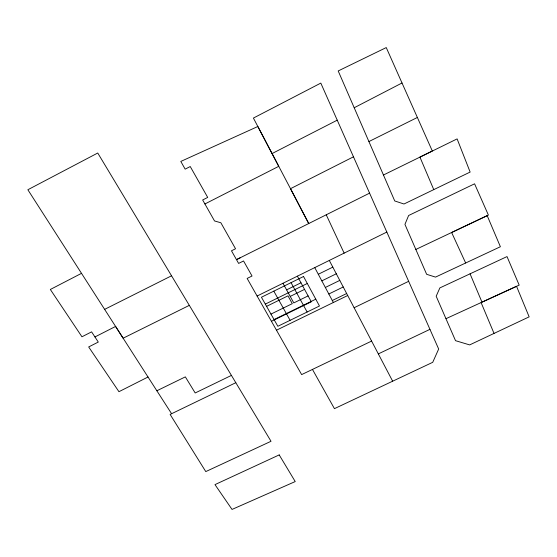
<?xml version="1.0" encoding="UTF-8"?>
<svg xmlns="http://www.w3.org/2000/svg" width="557" height="557" viewBox="0 0 557 557"><rect width="100%" height="100%" fill="white"/><g stroke="black" fill="none" stroke-linecap="round" stroke-linejoin="round"><path stroke-width="0.84" d="M354.217 107.745L402.015 82.986L386.252 47.568L338.196 70.948L394.739 200.959L403.985 204.001L470.136 172.064L457.116 138.902L419.936 157.116L433.764 189.631M81.51 273.341L50.339 289.473L81.949 336.783L91.599 331.861L98.29 342.061L88.674 346.948L118.947 391.689L148.016 377.012L171.598 413.719M312.456 369.416L334.437 408.657L432.726 362.308L438.672 349.03L320.804 83.097L253.407 118.063L272.06 153.558L337.25 120.166M204.913 203.973L278.751 166.327L257.842 126.502L180.809 161.433L185.161 169.147L190.236 166.536L207.705 197.415L202.657 199.984L214.529 220.955L220.857 222.758L235.541 248.763L231.475 250.796L238.619 263.419L243.548 260.968L252.036 276.007L247.134 278.43L301.65 374.603L371.61 341.079M94.955 336.95L115.584 326.437L148.016 377.012M353.493 156.802L290.51 188.684L308.682 223.58M104.625 309.372L171.535 275.792M369.59 193.14L236.481 259.639L240.54 257.619M368.929 141.548L417.381 117.457M189.31 305.361L123.139 338.203L27.85 189.749L97.747 153.015L271.022 441.283L205.777 471.591L170.122 414.429L235.799 382.701M257.097 296.032L386.85 232.06M286.604 289.856L300.975 282.789M318.305 274.267L332.808 267.13M265.313 304.101L307.297 283.471M266.58 306.35L287.976 295.844L292.293 303.649L270.96 314.092M290.218 296.401L304.554 289.368M321.835 280.888L336.303 273.786M383.453 175.009L432.329 151.038L402.015 82.986M308.105 295.906L293.804 302.911L282.97 283.276M325.344 287.468L339.777 280.401M274.058 319.565L315.791 299.179M271.419 321.292L311.307 301.803L297.382 276.168M328.832 294.012L343.223 286.98M332.299 300.515L346.656 293.518M276.467 330.204L347.707 295.516M156.851 390.77L185.342 376.873L195.187 392.964L231.42 375.404M354.12 307.736L408.657 281.313M378.335 353.89L429.955 329.34M415.828 249.459L488.392 215.086L474.578 183.81L408.622 215.503L404.939 224.38L426.641 274.302L435.525 277.108L500.388 246.737L487.194 215.656L451.63 232.499L465.659 262.995M445.976 318.681L516.548 286.319L529.15 316.856L469.662 344.908L455.522 340.675L436.18 296.227L439.87 287.906L507.016 256.582L519.18 285.107L481.979 302.159L470.059 273.821M273.814 291.144L290.1 320.317M291.039 282.65L307.13 312.017M314.747 267.597L333.358 302.5M272.06 153.558L308.794 223.524M329.298 260.425L392.65 381.19M326.242 214.807L344.135 253.122M481.095 302.576L494.031 333.413M303.53 276.502L261.435 297.243L277.852 326.284L319.474 306.002L303.53 276.502M279.203 454.909L214.981 484.618L232.025 509.432L295.224 481.561L279.203 454.909"/></g></svg>
